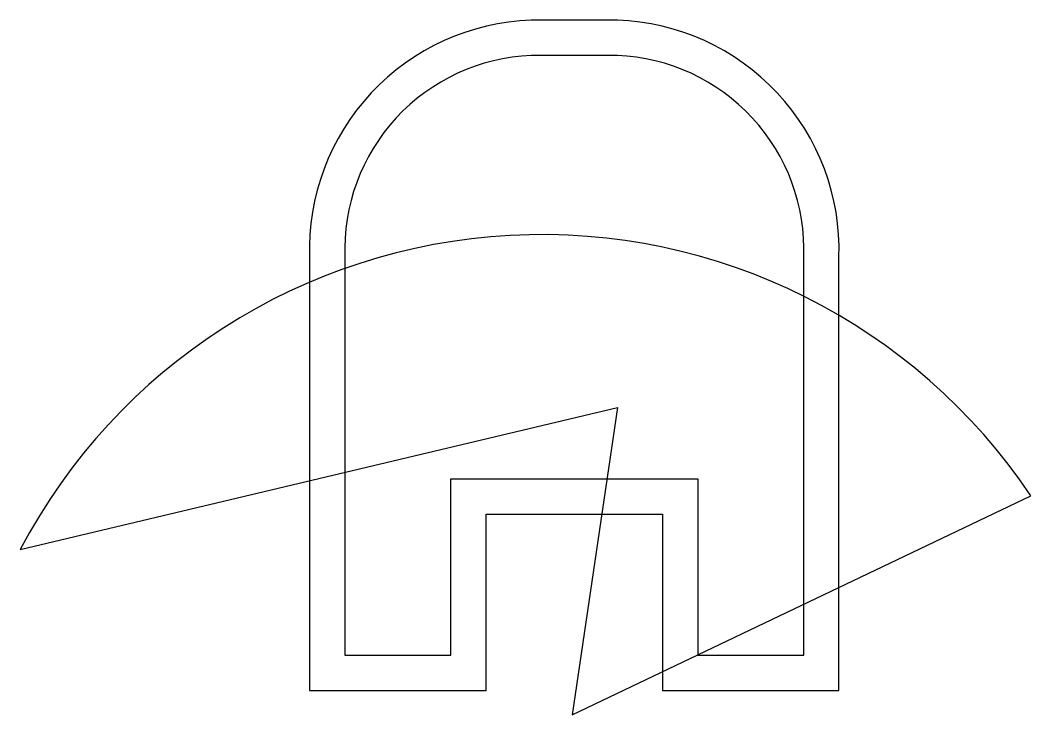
# Model space of a CAD drawing. Extents: x -8.2 to 20.4, y -0.7 to 19.
import ezdxf

# ---------------------------------------------------------------- set-up
doc = ezdxf.new("R2010")
doc.units = 0
doc.header["$MEASUREMENT"] = 0

msp = doc.modelspace()

# ---------------------------------------------------------------- linework, layer by layer
at = {"color": 2, "true_color": 0xffff00}
msp.add_lwpolyline([(6.28, 19, 0.414214), (0, 12.28), (0, 0), (5, 0), (5, 5), (10, 5), (10, 0), (15, 0), (15, 12.28, 0.414214), (8.72, 19)], format="xyb", close=True, dxfattribs=at)
at = {"color": 3, "true_color": 0x00ff00}
msp.add_lwpolyline([(6.28, 18, 0.414214), (1, 12.28), (1, 1), (4, 1), (4, 6), (11, 6), (11, 1), (14, 1), (14, 12.28, 0.414214), (8.72, 18)], format="xyb", close=True, dxfattribs=at)
at = {"color": 6, "true_color": 0xff00ff}
msp.add_lwpolyline([(-8.2, 4), (8.729, 8.02), (7.443, -0.686), (20.435, 5.524, 0.56836)], format="xyb", close=True, dxfattribs=at)

doc.saveas('drawing.dxf')
